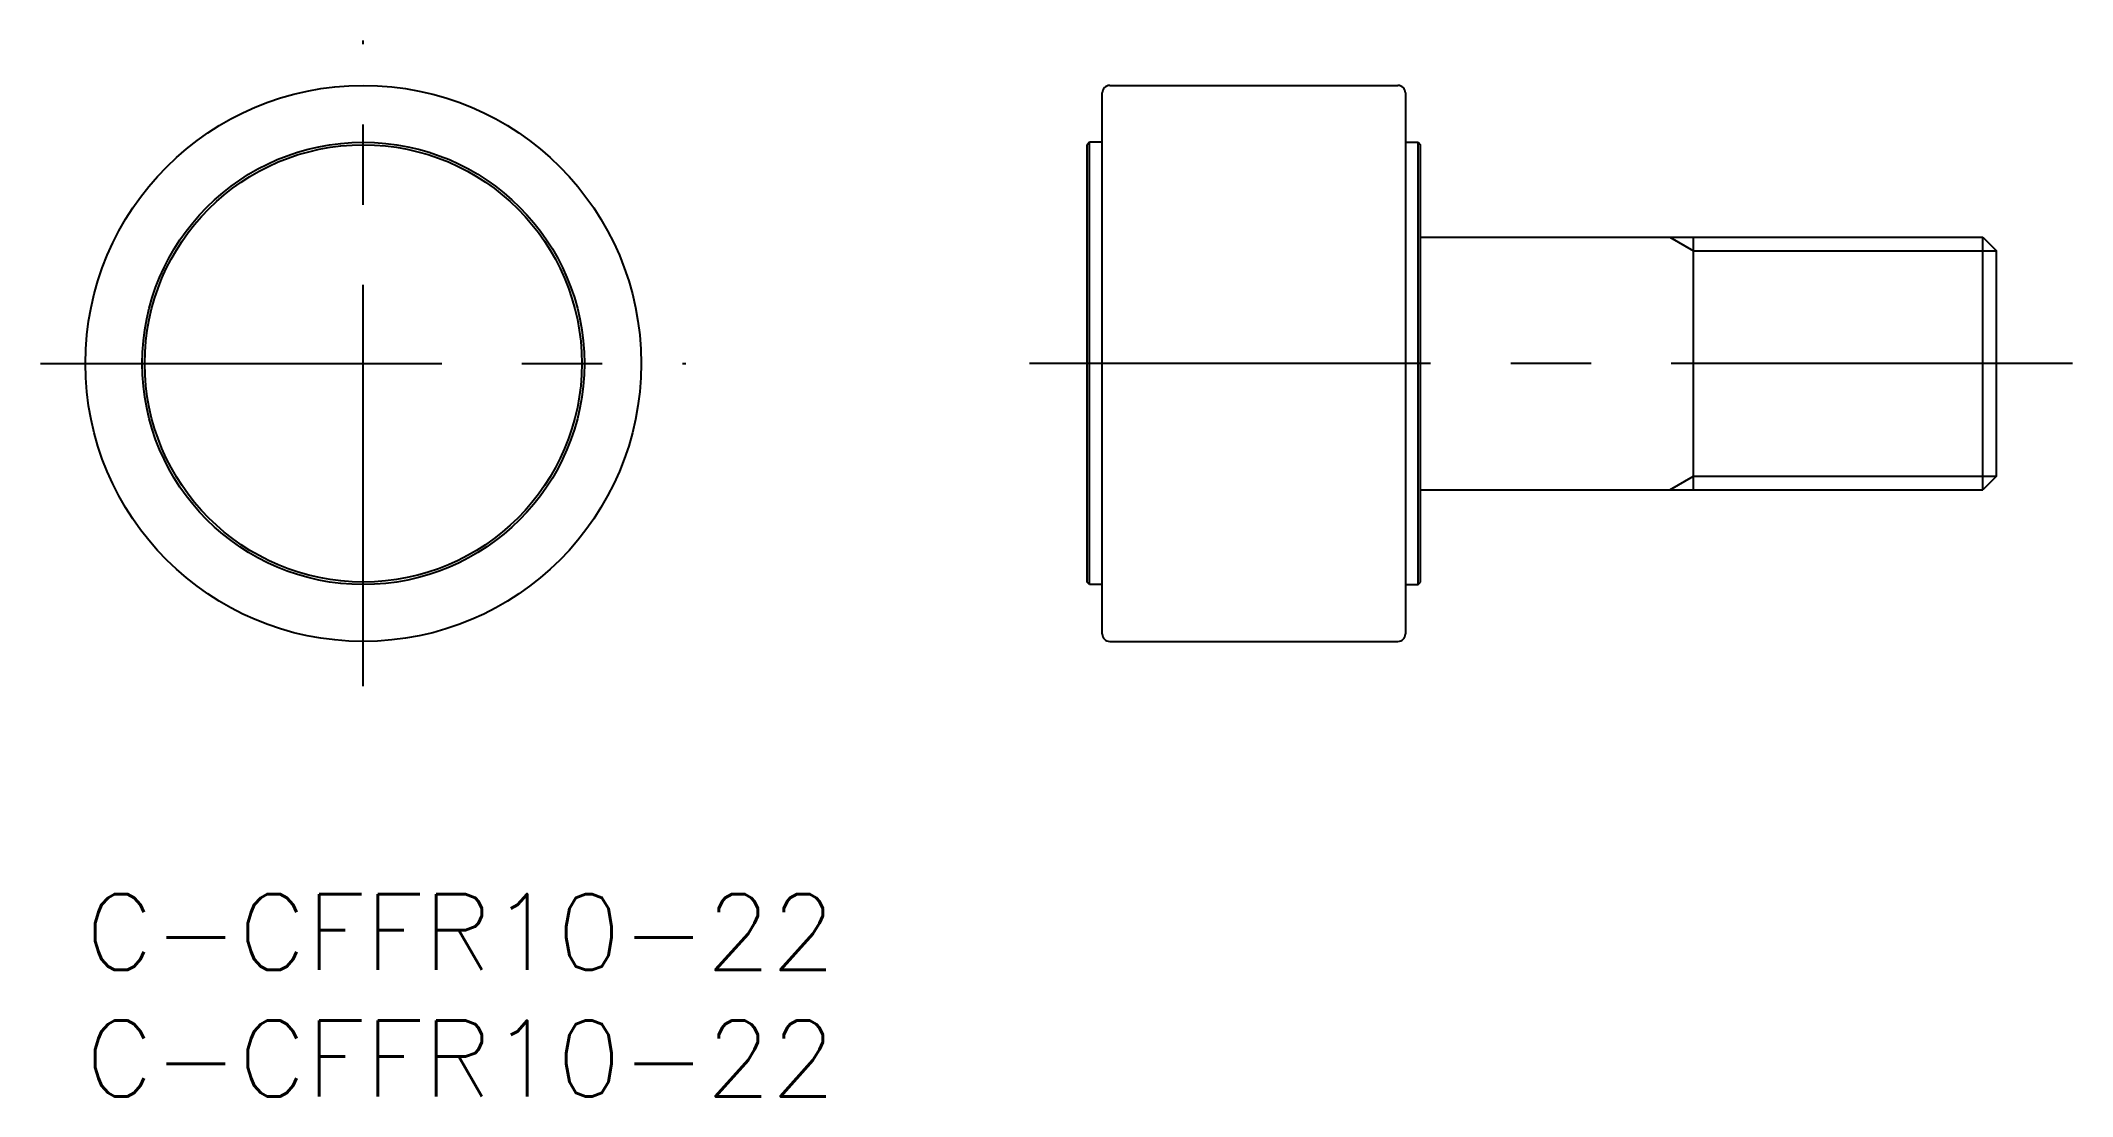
# Model space of a CAD drawing. Extents: x -1.8 to 78.6, y -8 to 33.8.
import ezdxf

# ---------------------------------------------------------------- set-up
doc = ezdxf.new("R2010")
doc.units = 0
doc.header["$LTSCALE"] = 0.5
doc.linetypes.add('CENTER', pattern=[50.8, 31.75, -6.35, 6.35, -6.35])
for name, color, linetype in [('MSM_CENTER', 1, 'CENTER'), ('MSM_CONTINUOUS', 7, 'CONTINUOUS'), ('MSM_NARROW', 5, 'CONTINUOUS'), ('MSM_PART_NUMBER', 7, 'CONTINUOUS')]:
    doc.layers.add(name, color=color, linetype=linetype)
doc.styles.get("Standard").update_dxf_attribs({"font": 'txt.shx', "height": 1, "bigfont": 'bigfont.shx'})

# ---------------------------------------------------------------- blocks, each defined once
blk = doc.blocks.new('*U14')
at = {"layer": 'MSM_PART_NUMBER'}
blk.add_text('C-CFFR10-22', height=3, dxfattribs=at).set_placement((0, -3))
blk = doc.blocks.new('*U15')
at = {"layer": 'MSM_PART_NUMBER'}
blk.add_text('C-CFFR10-22', height=3, dxfattribs=at).set_placement((0, -8))

msp = doc.modelspace()

# ---------------------------------------------------------------- linework, layer by layer
at = {"layer": 'MSM_CENTER'}
for p, q in [((11, 8.229), (11, 33.771)), ((-1.771, 21), (23.771, 21)), ((78.648, 21), (36.648, 21))]:
    msp.add_line(p, q, dxfattribs=at)
at = {"layer": 'MSM_CONTINUOUS'}
for p, q in [((40.248, 10.3), (40.248, 31.7)), ((40.548, 32), (51.948, 32)), ((52.248, 31.7), (52.248, 10.3)), ((39.748, 29.75), (39.648, 29.65)), ((39.648, 12.35), (39.648, 29.65)), ((40.248, 29.75), (39.748, 29.75)), ((39.748, 12.25), (39.748, 29.75)), ((52.248, 29.75), (52.748, 29.75)), ((52.748, 29.75), (52.848, 29.65)), ((52.748, 12.25), (52.748, 29.75)), ((52.848, 12.35), (52.848, 29.65)), ((52.848, 26), (75.106, 26)), ((63.648, 16), (63.648, 26)), ((75.106, 16), (75.106, 26)), ((75.106, 26), (75.648, 25.458)), ((75.648, 16.541), (75.648, 25.458)), ((75.648, 16.541), (75.106, 16)), ((52.848, 16), (75.106, 16)), ((39.748, 12.25), (39.648, 12.35)), ((40.248, 12.25), (39.748, 12.25)), ((52.248, 12.25), (52.748, 12.25)), ((52.748, 12.25), (52.848, 12.35)), ((40.548, 10), (51.948, 10))]:
    msp.add_line(p, q, dxfattribs=at)
for radius in [11, 8.75, 8.65]:
    msp.add_circle((11, 21), radius, dxfattribs=at)
for centre, start, end in [((40.548, 31.7), 90, 180), ((51.948, 31.7), 0, 90), ((40.548, 10.3), 180, 270), ((51.948, 10.3), 270, 0)]:
    msp.add_arc(centre, 0.3, start, end, dxfattribs=at)
at = {"layer": 'MSM_NARROW'}
for p, q in [((62.71, 26), (63.648, 25.458)), ((63.648, 25.458), (75.648, 25.458)), ((62.71, 16), (63.648, 16.541)), ((63.648, 16.541), (75.648, 16.541))]:
    msp.add_line(p, q, dxfattribs=at)

# ---------------------------------------------------------------- block references
at = {"layer": 'MSM_CONTINUOUS'}
for name in ['*U14', '*U15']:
    msp.add_blockref(name, (0, 0), dxfattribs=at)

doc.saveas('drawing.dxf')
